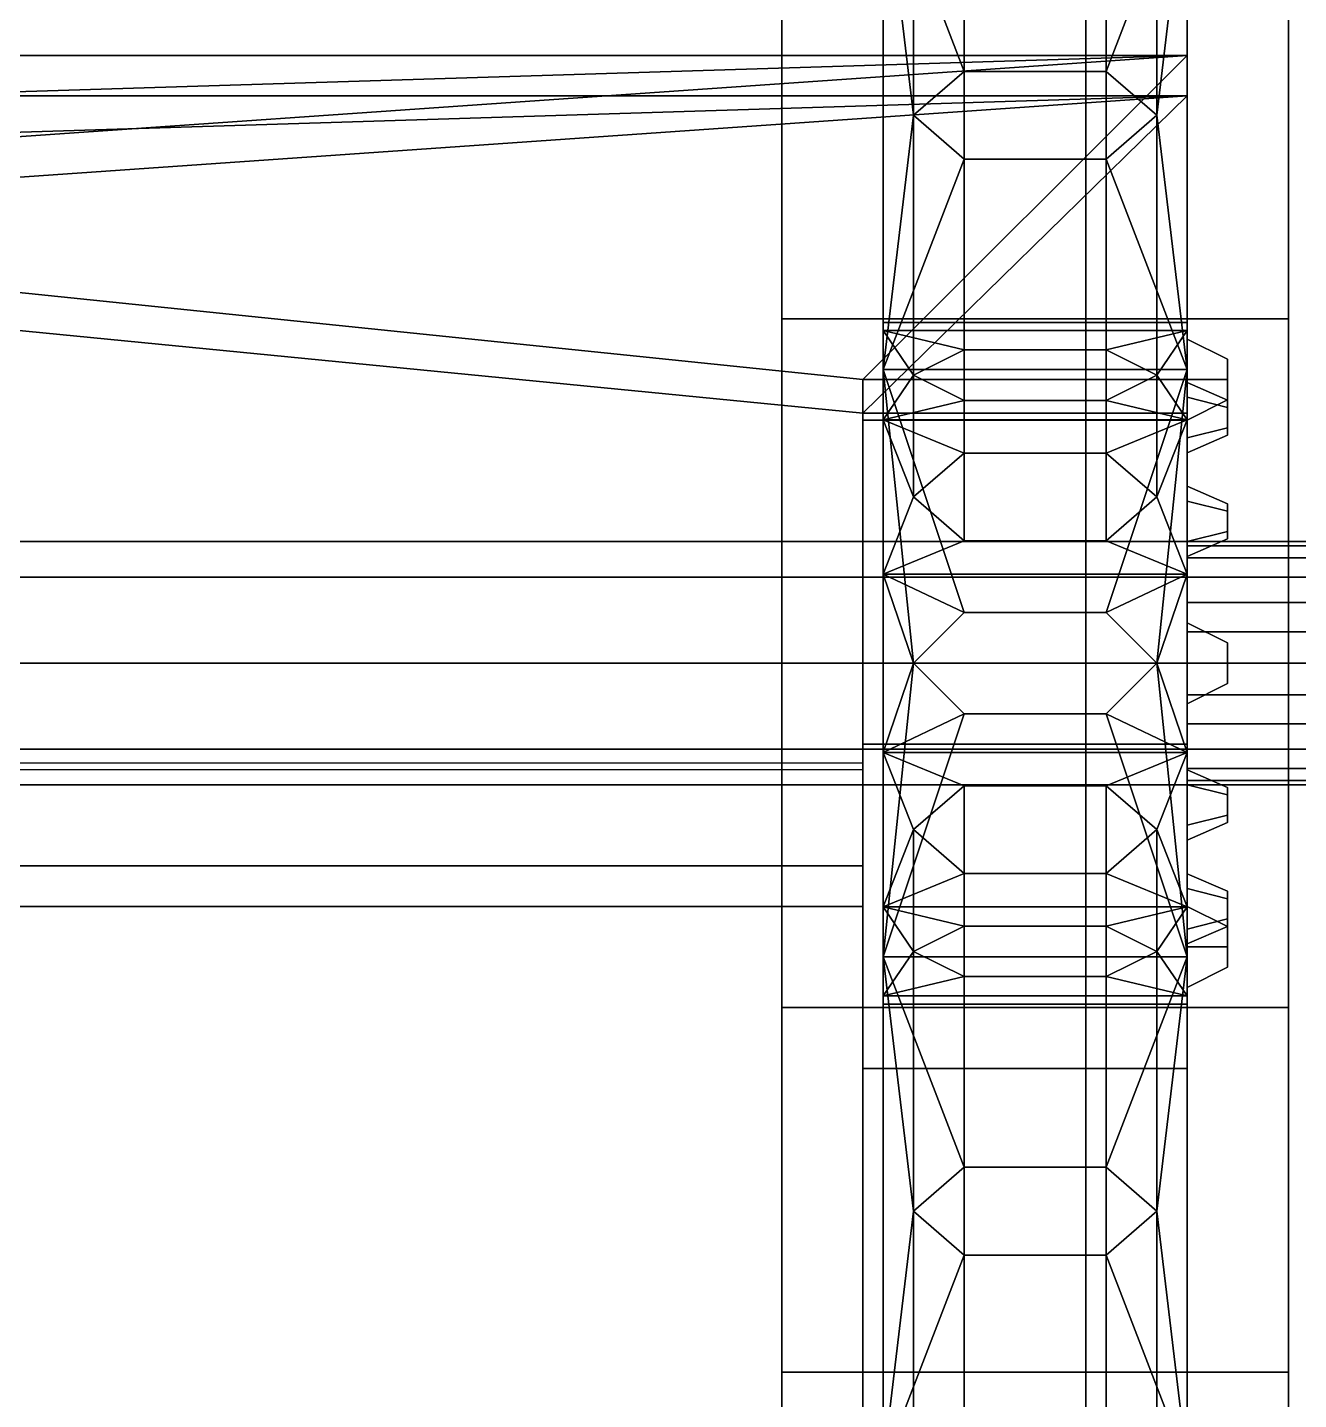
# Model space of a CAD drawing. Header units: millimetres. Extents: x -1.4 to 1.4, y -2.8 to 8.
# Drawn here: x 0.378 to 1.005, y -0.363 to 0.314 of the extents above; entities that cross this region are included whole.
import ezdxf

# ---------------------------------------------------------------- set-up
doc = ezdxf.new("R2010")
doc.units = ezdxf.units.MM
doc.layers.add('trailer', color=3, linetype='Continuous')
doc.layers.add('wheels', color=2, linetype='Continuous')

msp = doc.modelspace()

# ---------------------------------------------------------------- linework, layer by layer
for points in [[(0.95, 0.57, 1.9), (0.95, 0.3, 1.82), (-0.95, 0.3, 1.82), (-0.95, 0.57, 1.9)], [(-0.95, 0.57, 1.92), (-0.95, 0.28, 1.82), (0.95, 0.28, 1.82), (0.95, 0.57, 1.92)], [(0.95, 0.57, 1.92), (0.95, 0.28, 1.82), (0.95, 0.3, 1.82), (0.95, 0.57, 1.9)], [(0.95, 0.3, 1.82), (-0.17, 0.26522, 1.72), (-0.3, 0.26522, 1.72), (-0.95, 0.3, 1.82)], [(0.95, 0.3, 1.82), (0.05, 0.23739, 1.64), (-0.05, 0.23739, 1.64), (-0.17, 0.26522, 1.72)], [(0.95, 0.3, 1.82), (0.79, 0.14, 1.36), (0.15, 0.20609, 1.55), (0.05, 0.23739, 1.64)], [(0.95, 0.3, 1.82), (0.95, 0.14, 1.36), (0.79, 0.14, 1.36)], [(0.95, 0.28, 1.82), (0.95, 0.12348, 1.37), (0.95, 0.14, 1.36), (0.95, 0.3, 1.82)], [(-0.95, 0.28, 1.82), (-0.3, 0.24522, 1.72), (-0.17, 0.24522, 1.72), (0.95, 0.28, 1.82)], [(-0.17, 0.24522, 1.72), (-0.05, 0.21739, 1.64), (0.05, 0.21739, 1.64), (0.95, 0.28, 1.82)], [(0.05, 0.21739, 1.64), (0.15, 0.18609, 1.55), (0.79, 0.12348, 1.37), (0.95, 0.28, 1.82)], [(0.79, 0.12348, 1.37), (0.79, 0.12348, 1.37), (0.95, 0.12348, 1.37), (0.95, 0.28, 1.82)], [(0.79, 0.14, 1.36), (0.79, -0.1, 0.67), (0.15, -0.1, 0.67), (0.15, 0.20609, 1.55)], [(0.15, 0.18609, 1.55), (0.15, -0.12, 0.67), (0.79, -0.12, 0.67), (0.79, 0.12348, 1.37)], [(0.79, 0.12, 1.36), (0.79, -0.12, 0.67), (0.79, -0.1, 0.67), (0.79, 0.14, 1.36)], [(0.95, 0.14, 1.36), (0.95, 0.12, 1.36), (0.79, 0.12, 1.36), (0.79, 0.14, 1.36)], [(0.95, -0.04, 1.37), (0.95, -0.04, 1.36), (0.95, 0.14, 1.36), (0.95, 0.12348, 1.37)], [(0.79, 0.12, 1.36), (0.79, -0.04, 1.36), (0.79, -0.04, 1.37), (0.79, 0.12348, 1.37)], [(0.79, 0.12348, 1.37), (0.79, -0.04, 1.37), (0.95, -0.04, 1.37), (0.95, 0.12348, 1.37)], [(0.95, 0.12, 1.36), (0.95, -0.04, 1.36), (0.79, -0.04, 1.36), (0.79, 0.12, 1.36)], [(0.8, 0.04243, 0.66243), (0.8, 0.06, 0.62), (-0.8, 0.06, 0.62), (-0.8, 0.04243, 0.66243)], [(0.8, 0.06, 0.62), (0.8, 0.04243, 0.57757), (-0.8, 0.04243, 0.57757), (-0.8, 0.06, 0.62)], [(0.8, 0, 0.68), (0.8, 0.04243, 0.66243), (-0.8, 0.04243, 0.66243), (-0.8, 0, 0.68)], [(0.8, 0.04243, 0.57757), (0.8, 0, 0.56), (-0.8, 0, 0.56), (-0.8, 0.04243, 0.57757)], [(0.8, 0, 0.56), (0.8, -0.04243, 0.57757), (-0.8, -0.04243, 0.57757), (-0.8, 0, 0.56)], [(0.8, -0.04243, 0.66243), (0.8, 0, 0.68), (-0.8, 0, 0.68), (-0.8, -0.04243, 0.66243)], [(0.79, -0.04, 1.37), (0.79, -0.2, 1.33), (0.95, -0.2, 1.33), (0.95, -0.04, 1.37)], [(0.79, -0.04, 1.36), (0.79, -0.2, 1.32), (0.79, -0.2, 1.33), (0.79, -0.04, 1.37)], [(0.95, -0.04, 1.36), (0.95, -0.2, 1.32), (0.79, -0.2, 1.32), (0.79, -0.04, 1.36)], [(0.95, -0.2, 1.33), (0.95, -0.2, 1.32), (0.95, -0.04, 1.36), (0.95, -0.04, 1.37)], [(0.8, -0.06, 0.62), (0.8, -0.04243, 0.66243), (-0.8, -0.04243, 0.66243), (-0.8, -0.06, 0.62)], [(0.8, -0.04243, 0.57757), (0.8, -0.06, 0.62), (-0.8, -0.06, 0.62), (-0.8, -0.04243, 0.57757)], [(0.17, -0.04939, 0.87302), (0.17, -0.6, 1.05), (0.79, -0.6, 1.05), (0.79, -0.04939, 0.87302)], [(0.79, -0.05251, 0.86402), (0.79, -0.6, 1.04), (0.17, -0.6, 1.04), (0.17, -0.05251, 0.86402)], [(0.79, -0.6, 1.05), (0.79, -0.6, 1.04), (0.79, -0.05251, 0.86402), (0.79, -0.04939, 0.87302)], [(0.79, -0.1, 0.67), (0.79, -0.12, 0.67), (0.15, -0.12, 0.67), (0.15, -0.1, 0.67)], [(0.79, -0.2, 1.32), (0.79, -0.41, 1.22), (0.79, -0.42, 1.23), (0.79, -0.2, 1.33)], [(0.95, -0.2, 1.32), (0.95, -0.41, 1.22), (0.79, -0.41, 1.22), (0.79, -0.2, 1.32)], [(0.79, -0.2, 1.33), (0.79, -0.42, 1.23), (0.95, -0.42, 1.23), (0.95, -0.2, 1.33)], [(0.95, -0.42, 1.23), (0.95, -0.41, 1.22), (0.95, -0.2, 1.32), (0.95, -0.2, 1.33)]]:
    msp.add_3dface(points)
at = {"layer": 'trailer'}
for points in [[(1, 0.7, -0.07), (1, -0.7, -0.07), (-1, -0.7, -0.07), (-1, 0.7, -0.07)], [(1, -0.7, -0.01), (1, -0.7, -0.07), (1, 0.7, -0.07), (1, 0.7, -0.01)], [(0.9, 0.59, -0.12), (0.9, 0.59, -0.2), (0.9, 0, -0.26), (0.9, 0, -0.14)], [(0.9, 0, -0.26), (0.9, 0.59, -0.2), (1, 0.59, -0.2), (1, 0, -0.26)], [(1, 0, -0.14), (1, 0.59, -0.12), (0.9, 0.59, -0.12), (0.9, 0, -0.14)], [(1, 0, -0.26), (1, 0.59, -0.2), (1, 0.59, -0.12), (1, 0, -0.14)], [(-0.75, 0.44, -0.01), (-0.75, -0.44, -0.01), (0.75, -0.44, -0.01), (0.75, 0.44, -0.01)], [(0.75, 0.39, 0.09), (0.75, 0.44, -0.01), (0.75, 0.17, -0.01), (0.75, 0.35, 0.09)], [(1, 0.17, -0.01), (1, 0.44, -0.01), (1, 0.39, 0.09), (1, 0.35, 0.09)], [(0.75, 0.35, 0.09), (0.75, 0.17, -0.01), (1, 0.17, -0.01), (1, 0.35, 0.09)], [(1, -0.17, -0.01), (1, 0.17, -0.01), (0.75, 0.17, -0.01), (0.75, -0.17, -0.01)], [(1.07, 0.04243, -0.15757), (1.07, 0.06, -0.2), (-1.07, 0.06, -0.2), (-1.07, 0.04243, -0.15757)], [(1.07, 0.06, -0.2), (1.07, 0.04243, -0.24243), (-1.07, 0.04243, -0.24243), (-1.07, 0.06, -0.2)], [(1.07, 0, -0.14), (1.07, 0.04243, -0.15757), (-1.07, 0.04243, -0.15757), (-1.07, 0, -0.14)], [(1.07, 0.04243, -0.24243), (1.07, 0, -0.26), (-1.07, 0, -0.26), (-1.07, 0.04243, -0.24243)], [(1.07, 0, -0.26), (1.07, -0.04243, -0.24243), (-1.07, -0.04243, -0.24243), (-1.07, 0, -0.26)], [(0.9, 0, -0.26), (0.9, -0.59, -0.2), (0.9, -0.59, -0.12), (0.9, 0, -0.14)], [(1, 0, -0.26), (1, -0.59, -0.2), (0.9, -0.59, -0.2), (0.9, 0, -0.26)], [(0.9, 0, -0.14), (0.9, -0.59, -0.12), (1, -0.59, -0.12), (1, 0, -0.14)], [(1, -0.59, -0.12), (1, -0.59, -0.2), (1, 0, -0.26), (1, 0, -0.14)], [(1.07, -0.04243, -0.15757), (1.07, 0, -0.14), (-1.07, 0, -0.14), (-1.07, -0.04243, -0.15757)], [(1.07, -0.06, -0.2), (1.07, -0.04243, -0.15757), (-1.07, -0.04243, -0.15757), (-1.07, -0.06, -0.2)], [(1.07, -0.04243, -0.24243), (1.07, -0.06, -0.2), (-1.07, -0.06, -0.2), (-1.07, -0.04243, -0.24243)], [(1, -0.35, 0.09), (1, -0.17, -0.01), (0.75, -0.17, -0.01), (0.75, -0.35, 0.09)], [(0.75, -0.17, -0.01), (0.75, -0.44, -0.01), (0.75, -0.39, 0.09), (0.75, -0.35, 0.09)], [(1, -0.39, 0.09), (1, -0.44, -0.01), (1, -0.17, -0.01), (1, -0.35, 0.09)], [(0.75, -0.35, 0.09), (0.75, -0.39, 0.09), (1, -0.39, 0.09), (1, -0.35, 0.09)]]:
    msp.add_3dface(points, dxfattribs=at)
at = {"layer": 'wheels'}
for points in [[(0.84, 0.54092, 0.645), (0.815, 0.54092, 0.62), (0.815, 0.16421, 0.62), (0.84, 0.16421, 0.645)], [(0.815, 0.54092, 0.62), (0.84, 0.54092, 0.595), (0.84, 0.16421, 0.595), (0.815, 0.16421, 0.62)], [(0.84, 0.54092, 0.595), (0.91, 0.54092, 0.595), (0.91, 0.16421, 0.595), (0.84, 0.16421, 0.595)], [(0.91, 0.54092, 0.645), (0.84, 0.54092, 0.645), (0.84, 0.16421, 0.645), (0.91, 0.16421, 0.645)], [(0.935, 0.54092, 0.62), (0.91, 0.54092, 0.645), (0.91, 0.16421, 0.645), (0.935, 0.16421, 0.62)], [(0.91, 0.54092, 0.595), (0.935, 0.54092, 0.62), (0.935, 0.16421, 0.62), (0.91, 0.16421, 0.595)], [(0.84, 0.48095, 0.37119), (0.815, 0.46845, 0.34954), (0.815, 0.14221, 0.5379), (0.84, 0.15471, 0.55955)], [(0.815, 0.46845, 0.89046), (0.84, 0.48095, 0.86881), (0.84, 0.15471, 0.68045), (0.815, 0.14221, 0.7021)], [(0.91, 0.48095, 0.37119), (0.84, 0.48095, 0.37119), (0.84, 0.15471, 0.55955), (0.91, 0.15471, 0.55955)], [(0.84, 0.48095, 0.86881), (0.91, 0.48095, 0.86881), (0.91, 0.15471, 0.68045), (0.84, 0.15471, 0.68045)], [(0.935, 0.46845, 0.34954), (0.91, 0.48095, 0.37119), (0.91, 0.15471, 0.55955), (0.935, 0.14221, 0.5379)], [(0.91, 0.48095, 0.86881), (0.935, 0.46845, 0.89046), (0.935, 0.14221, 0.7021), (0.91, 0.15471, 0.68045)], [(0.815, 0.46845, 0.34954), (0.84, 0.45595, 0.32789), (0.84, 0.12971, 0.51625), (0.815, 0.14221, 0.5379)], [(0.84, 0.45595, 0.91211), (0.815, 0.46845, 0.89046), (0.815, 0.14221, 0.7021), (0.84, 0.12971, 0.72375)], [(0.91, 0.45595, 0.32789), (0.935, 0.46845, 0.34954), (0.935, 0.14221, 0.5379), (0.91, 0.12971, 0.51625)], [(0.935, 0.46845, 0.89046), (0.91, 0.45595, 0.91211), (0.91, 0.12971, 0.72375), (0.935, 0.14221, 0.7021)], [(0.8, 0.14494, 0.07908), (0.8, 0.39598, 0.22402), (0.8, 0.45962, 0.16038), (0.8, 0.16823, -0.00785)], [(0.8, 0.16823, -0.00785), (0.8, 0.45962, 0.16038), (0.95, 0.45962, 0.16038), (0.95, 0.16823, -0.00785)], [(0.8, 0.39598, 1.01598), (0.8, 0.14494, 1.16092), (0.8, 0.16823, 1.24785), (0.8, 0.45962, 1.07962)], [(0.8, 0.45962, 1.07962), (0.8, 0.16823, 1.24785), (0.95, 0.16823, 1.24785), (0.95, 0.45962, 1.07962)], [(0.84, 0.45595, 0.32789), (0.91, 0.45595, 0.32789), (0.91, 0.12971, 0.51625), (0.84, 0.12971, 0.51625)], [(0.91, 0.45595, 0.91211), (0.84, 0.45595, 0.91211), (0.84, 0.12971, 0.72375), (0.91, 0.12971, 0.72375)], [(0.95, 0.16823, -0.00785), (0.95, 0.45962, 0.16038), (0.95, 0.39598, 0.22402), (0.95, 0.14494, 0.07908)], [(0.95, 0.45962, 1.07962), (0.95, 0.16823, 1.24785), (0.95, 0.14494, 1.16092), (0.95, 0.39598, 1.01598)], [(0.8, 0.14494, 0.07908), (0.815, 0.27046, 0.15155), (0.815, 0.27046, 0.15155), (0.8, 0.39598, 0.22402)], [(0.815, 0.27046, 0.15155), (0.84, 0.29211, 0.16405), (0.84, 0.29211, 0.16405), (0.8, 0.39598, 0.22402)], [(0.8, 0.39598, 0.22402), (0.84, 0.29211, 0.16405), (0.91, 0.29211, 0.16405), (0.95, 0.39598, 0.22402)], [(0.8, 0.39598, 1.01598), (0.815, 0.27046, 1.08845), (0.815, 0.27046, 1.08845), (0.8, 0.14494, 1.16092)], [(0.8, 0.39598, 1.01598), (0.84, 0.29211, 1.07595), (0.84, 0.29211, 1.07595), (0.815, 0.27046, 1.08845)], [(0.84, 0.29211, 1.07595), (0.8, 0.39598, 1.01598), (0.95, 0.39598, 1.01598), (0.91, 0.29211, 1.07595)], [(0.91, 0.29211, 0.16405), (0.935, 0.27046, 0.15155), (0.935, 0.27046, 0.15155), (0.95, 0.39598, 0.22402)], [(0.91, 0.29211, 1.07595), (0.95, 0.39598, 1.01598), (0.95, 0.39598, 1.01598), (0.935, 0.27046, 1.08845)], [(0.935, 0.27046, 0.15155), (0.95, 0.14494, 0.07908), (0.95, 0.14494, 0.07908), (0.95, 0.39598, 0.22402)], [(0.935, 0.27046, 1.08845), (0.95, 0.39598, 1.01598), (0.95, 0.39598, 1.01598), (0.95, 0.14494, 1.16092)], [(0.84, 0.29211, 0.16405), (0.815, 0.27046, 0.15155), (0.815, 0.0821, 0.47779), (0.84, 0.10375, 0.49029)], [(0.815, 0.27046, 1.08845), (0.84, 0.29211, 1.07595), (0.84, 0.10375, 0.74971), (0.815, 0.0821, 0.76221)], [(0.91, 0.29211, 0.16405), (0.84, 0.29211, 0.16405), (0.84, 0.10375, 0.49029), (0.91, 0.10375, 0.49029)], [(0.84, 0.29211, 1.07595), (0.91, 0.29211, 1.07595), (0.91, 0.10375, 0.74971), (0.84, 0.10375, 0.74971)], [(0.935, 0.27046, 0.15155), (0.91, 0.29211, 0.16405), (0.91, 0.10375, 0.49029), (0.935, 0.0821, 0.47779)], [(0.91, 0.29211, 1.07595), (0.935, 0.27046, 1.08845), (0.935, 0.0821, 0.76221), (0.91, 0.10375, 0.74971)], [(0.8, 0.14494, 0.07908), (0.84, 0.24881, 0.13905), (0.84, 0.24881, 0.13905), (0.815, 0.27046, 0.15155)], [(0.815, 0.27046, 1.08845), (0.84, 0.24881, 1.10095), (0.84, 0.24881, 1.10095), (0.8, 0.14494, 1.16092)], [(0.815, 0.27046, 0.15155), (0.84, 0.24881, 0.13905), (0.84, 0.06045, 0.46529), (0.815, 0.0821, 0.47779)], [(0.84, 0.24881, 1.10095), (0.815, 0.27046, 1.08845), (0.815, 0.0821, 0.76221), (0.84, 0.06045, 0.77471)], [(0.91, 0.24881, 0.13905), (0.935, 0.27046, 0.15155), (0.935, 0.0821, 0.47779), (0.91, 0.06045, 0.46529)], [(0.91, 0.24881, 0.13905), (0.95, 0.14494, 0.07908), (0.95, 0.14494, 0.07908), (0.935, 0.27046, 0.15155)], [(0.935, 0.27046, 1.08845), (0.91, 0.24881, 1.10095), (0.91, 0.06045, 0.77471), (0.935, 0.0821, 0.76221)], [(0.91, 0.24881, 1.10095), (0.935, 0.27046, 1.08845), (0.935, 0.27046, 1.08845), (0.95, 0.14494, 1.16092)], [(0.84, 0.24881, 0.13905), (0.8, 0.14494, 0.07908), (0.95, 0.14494, 0.07908), (0.91, 0.24881, 0.13905)], [(0.8, 0.14494, 1.16092), (0.84, 0.24881, 1.10095), (0.91, 0.24881, 1.10095), (0.95, 0.14494, 1.16092)], [(0.84, 0.24881, 0.13905), (0.91, 0.24881, 0.13905), (0.91, 0.06045, 0.46529), (0.84, 0.06045, 0.46529)], [(0.91, 0.24881, 1.10095), (0.84, 0.24881, 1.10095), (0.84, 0.06045, 0.77471), (0.91, 0.06045, 0.77471)], [(0.8, -0.14494, 0.07908), (0.8, 0.14494, 0.07908), (0.8, 0.16823, -0.00785), (0.8, -0.16823, -0.00785)], [(0.8, -0.16823, -0.00785), (0.8, 0.16823, -0.00785), (0.95, 0.16823, -0.00785), (0.95, -0.16823, -0.00785)], [(0.8, 0.14494, 1.16092), (0.8, -0.14494, 1.16092), (0.8, -0.16823, 1.24785), (0.8, 0.16823, 1.24785)], [(0.8, 0.16823, 1.24785), (0.8, -0.16823, 1.24785), (0.95, -0.16823, 1.24785), (0.95, 0.16823, 1.24785)], [(0.8, 0.16421, 0.664), (0.815, 0.16421, 0.62), (0.815, 0.16421, 0.62), (0.8, 0.16421, 0.576)], [(0.815, 0.16421, 0.62), (0.84, 0.16421, 0.595), (0.84, 0.16421, 0.595), (0.8, 0.16421, 0.576)], [(0.8, 0.16421, 0.576), (0.84, 0.16421, 0.595), (0.91, 0.16421, 0.595), (0.95, 0.16421, 0.576)], [(0.8, -0.12021, 0.49979), (0.8, 0.16421, 0.664), (0.8, 0.16421, 0.576), (0.8, -0.044, 0.45579)], [(0.8, -0.16421, 0.576), (0.8, 0.12021, 0.74021), (0.8, 0.16421, 0.664), (0.8, -0.12021, 0.49979)], [(0.8, -0.044, 0.45579), (0.8, 0.16421, 0.576), (0.8, 0.12021, 0.49979), (0.8, 0.044, 0.45579)], [(0.8, 0.16421, 0.576), (0.815, 0.14221, 0.5379), (0.815, 0.14221, 0.5379), (0.8, 0.12021, 0.49979)], [(0.8, 0.16421, 0.576), (0.84, 0.15471, 0.55955), (0.84, 0.15471, 0.55955), (0.815, 0.14221, 0.5379)], [(0.84, 0.15471, 0.55955), (0.8, 0.16421, 0.576), (0.95, 0.16421, 0.576), (0.91, 0.15471, 0.55955)], [(0.8, 0.12021, 0.74021), (0.815, 0.14221, 0.7021), (0.815, 0.14221, 0.7021), (0.8, 0.16421, 0.664)], [(0.815, 0.14221, 0.7021), (0.84, 0.15471, 0.68045), (0.84, 0.15471, 0.68045), (0.8, 0.16421, 0.664)], [(0.8, 0.16421, 0.664), (0.84, 0.15471, 0.68045), (0.91, 0.15471, 0.68045), (0.95, 0.16421, 0.664)], [(0.8, 0.16421, 0.664), (0.84, 0.16421, 0.645), (0.84, 0.16421, 0.645), (0.815, 0.16421, 0.62)], [(0.84, 0.16421, 0.645), (0.8, 0.16421, 0.664), (0.95, 0.16421, 0.664), (0.91, 0.16421, 0.645)], [(0.91, 0.16421, 0.595), (0.935, 0.16421, 0.62), (0.935, 0.16421, 0.62), (0.95, 0.16421, 0.576)], [(0.91, 0.15471, 0.55955), (0.95, 0.16421, 0.576), (0.95, 0.16421, 0.576), (0.935, 0.14221, 0.5379)], [(0.91, 0.15471, 0.68045), (0.935, 0.14221, 0.7021), (0.935, 0.14221, 0.7021), (0.95, 0.16421, 0.664)], [(0.91, 0.16421, 0.645), (0.95, 0.16421, 0.664), (0.95, 0.16421, 0.664), (0.935, 0.16421, 0.62)], [(0.935, 0.16421, 0.62), (0.95, 0.16421, 0.664), (0.95, 0.16421, 0.664), (0.95, 0.16421, 0.576)], [(0.935, 0.14221, 0.5379), (0.95, 0.16421, 0.576), (0.95, 0.16421, 0.576), (0.95, 0.12021, 0.49979)], [(0.935, 0.14221, 0.7021), (0.95, 0.12021, 0.74021), (0.95, 0.12021, 0.74021), (0.95, 0.16421, 0.664)], [(0.95, -0.16823, -0.00785), (0.95, 0.16823, -0.00785), (0.95, 0.14494, 0.07908), (0.95, -0.14494, 0.07908)], [(0.95, 0.16823, 1.24785), (0.95, -0.16823, 1.24785), (0.95, -0.14494, 1.16092), (0.95, 0.14494, 1.16092)], [(0.95, 0.16421, 0.576), (0.95, 0.16421, 0.576), (0.95, 0.16, 0.62), (0.95, 0.13856, 0.54)], [(0.95, 0.16421, 0.664), (0.95, 0.16421, 0.664), (0.95, 0.16, 0.62), (0.95, 0.16421, 0.576)], [(0.95, 0.16421, 0.576), (0.95, 0.16421, 0.576), (0.95, 0.13856, 0.54), (0.95, 0.12021, 0.49979)], [(0.95, 0.16421, 0.664), (0.95, 0.16421, 0.664), (0.95, 0.13856, 0.7), (0.95, 0.16, 0.62)], [(0.95, 0.12021, 0.74021), (0.95, 0.12021, 0.74021), (0.95, 0.13856, 0.7), (0.95, 0.16421, 0.664)], [(0.95, 0.13856, 0.54), (0.95, 0.16, 0.62), (0.95, 0.14, 0.6), (0.95, 0.13124, 0.56732)], [(0.95, 0.16, 0.62), (0.95, 0.13856, 0.7), (0.95, 0.13124, 0.67268), (0.95, 0.14, 0.64)], [(0.95, 0.16, 0.62), (0.95, 0.14, 0.64), (0.97, 0.14, 0.63), (0.97, 0.15, 0.62)], [(0.95, 0.14, 0.6), (0.95, 0.16, 0.62), (0.97, 0.15, 0.62), (0.97, 0.14, 0.61)], [(0.97, 0.13, 0.62), (0.97, 0.14, 0.61), (0.97, 0.15, 0.62), (0.97, 0.14, 0.63)], [(0.8, 0.14494, 0.07908), (0.84, 0.025, 0.07908), (0.91, 0.025, 0.07908), (0.95, 0.14494, 0.07908)], [(0.815, 0, 0.07908), (0.84, 0.025, 0.07908), (0.84, 0.025, 0.07908), (0.8, 0.14494, 0.07908)], [(0.8, -0.14494, 0.07908), (0.815, 0, 0.07908), (0.815, 0, 0.07908), (0.8, 0.14494, 0.07908)], [(0.8, 0.14494, 1.16092), (0.84, 0.025, 1.16092), (0.84, 0.025, 1.16092), (0.815, 0, 1.16092)], [(0.8, 0.14494, 1.16092), (0.815, 0, 1.16092), (0.815, 0, 1.16092), (0.8, -0.14494, 1.16092)], [(0.84, 0.025, 1.16092), (0.8, 0.14494, 1.16092), (0.95, 0.14494, 1.16092), (0.91, 0.025, 1.16092)], [(0.91, 0.025, 0.07908), (0.935, 0, 0.07908), (0.935, 0, 0.07908), (0.95, 0.14494, 0.07908)], [(0.91, 0.025, 1.16092), (0.95, 0.14494, 1.16092), (0.95, 0.14494, 1.16092), (0.935, 0, 1.16092)], [(0.935, 0, 0.07908), (0.95, -0.14494, 0.07908), (0.95, -0.14494, 0.07908), (0.95, 0.14494, 0.07908)], [(0.935, 0, 1.16092), (0.95, 0.14494, 1.16092), (0.95, 0.14494, 1.16092), (0.95, -0.14494, 1.16092)], [(0.815, 0.14221, 0.5379), (0.84, 0.12971, 0.51625), (0.84, 0.12971, 0.51625), (0.8, 0.12021, 0.49979)], [(0.8, 0.12021, 0.74021), (0.84, 0.12971, 0.72375), (0.84, 0.12971, 0.72375), (0.815, 0.14221, 0.7021)], [(0.91, 0.12971, 0.51625), (0.935, 0.14221, 0.5379), (0.935, 0.14221, 0.5379), (0.95, 0.12021, 0.49979)], [(0.91, 0.12971, 0.72375), (0.95, 0.12021, 0.74021), (0.95, 0.12021, 0.74021), (0.935, 0.14221, 0.7021)], [(0.95, 0.13124, 0.56732), (0.95, 0.14, 0.6), (0.95, 0.12, 0.62), (0.95, 0.10392, 0.56)], [(0.95, 0.14, 0.64), (0.95, 0.13124, 0.67268), (0.95, 0.10392, 0.68), (0.95, 0.12, 0.62)], [(0.95, 0.12, 0.62), (0.95, 0.14, 0.6), (0.97, 0.14, 0.61), (0.97, 0.13, 0.62)], [(0.95, 0.14, 0.64), (0.95, 0.12, 0.62), (0.97, 0.13, 0.62), (0.97, 0.14, 0.63)], [(0.95, 0.08, 0.48144), (0.95, 0.13856, 0.54), (0.95, 0.11124, 0.53268), (0.95, 0.08732, 0.50876)], [(0.95, 0.12021, 0.49979), (0.95, 0.12021, 0.49979), (0.95, 0.13856, 0.54), (0.95, 0.08, 0.48144)], [(0.95, 0.13856, 0.54), (0.95, 0.13124, 0.56732), (0.97, 0.12624, 0.55866), (0.97, 0.1299, 0.545)], [(0.95, 0.11124, 0.53268), (0.95, 0.13856, 0.54), (0.97, 0.1299, 0.545), (0.97, 0.11624, 0.54134)], [(0.95, 0.13124, 0.67268), (0.95, 0.13856, 0.7), (0.97, 0.1299, 0.695), (0.97, 0.12624, 0.68134)], [(0.95, 0.13856, 0.7), (0.95, 0.08, 0.75856), (0.95, 0.08732, 0.73124), (0.95, 0.11124, 0.70732)], [(0.95, 0.13856, 0.7), (0.95, 0.11124, 0.70732), (0.97, 0.11624, 0.69866), (0.97, 0.1299, 0.695)], [(0.95, 0.12021, 0.74021), (0.95, 0.12021, 0.74021), (0.95, 0.08, 0.75856), (0.95, 0.13856, 0.7)], [(0.8, 0.12021, 0.49979), (0.84, 0.12971, 0.51625), (0.91, 0.12971, 0.51625), (0.95, 0.12021, 0.49979)], [(0.84, 0.12971, 0.72375), (0.8, 0.12021, 0.74021), (0.95, 0.12021, 0.74021), (0.91, 0.12971, 0.72375)], [(0.95, 0.13124, 0.56732), (0.95, 0.10392, 0.56), (0.97, 0.11258, 0.555), (0.97, 0.12624, 0.55866)], [(0.95, 0.10392, 0.68), (0.95, 0.13124, 0.67268), (0.97, 0.12624, 0.68134), (0.97, 0.11258, 0.685)], [(0.97, 0.11258, 0.555), (0.97, 0.11624, 0.54134), (0.97, 0.1299, 0.545), (0.97, 0.12624, 0.55866)], [(0.97, 0.11258, 0.685), (0.97, 0.12624, 0.68134), (0.97, 0.1299, 0.695), (0.97, 0.11624, 0.69866)], [(0.8, -0.16421, 0.664), (0.8, 0.044, 0.78421), (0.8, 0.12021, 0.74021), (0.8, -0.16421, 0.576)], [(0.8, 0.12021, 0.49979), (0.815, 0.0821, 0.47779), (0.815, 0.0821, 0.47779), (0.8, 0.044, 0.45579)], [(0.8, 0.12021, 0.49979), (0.84, 0.10375, 0.49029), (0.84, 0.10375, 0.49029), (0.815, 0.0821, 0.47779)], [(0.84, 0.10375, 0.49029), (0.8, 0.12021, 0.49979), (0.95, 0.12021, 0.49979), (0.91, 0.10375, 0.49029)], [(0.8, 0.044, 0.78421), (0.815, 0.0821, 0.76221), (0.815, 0.0821, 0.76221), (0.8, 0.12021, 0.74021)], [(0.815, 0.0821, 0.76221), (0.84, 0.10375, 0.74971), (0.84, 0.10375, 0.74971), (0.8, 0.12021, 0.74021)], [(0.8, 0.12021, 0.74021), (0.84, 0.10375, 0.74971), (0.91, 0.10375, 0.74971), (0.95, 0.12021, 0.74021)], [(0.91, 0.10375, 0.49029), (0.95, 0.12021, 0.49979), (0.95, 0.12021, 0.49979), (0.935, 0.0821, 0.47779)], [(0.91, 0.10375, 0.74971), (0.935, 0.0821, 0.76221), (0.935, 0.0821, 0.76221), (0.95, 0.12021, 0.74021)], [(0.935, 0.0821, 0.47779), (0.95, 0.12021, 0.49979), (0.95, 0.12021, 0.49979), (0.95, 0.044, 0.45579)], [(0.935, 0.0821, 0.76221), (0.95, 0.044, 0.78421), (0.95, 0.044, 0.78421), (0.95, 0.12021, 0.74021)], [(0.95, 0.12021, 0.49979), (0.95, 0.12021, 0.49979), (0.95, 0.08, 0.48144), (0.95, 0.044, 0.45579)], [(0.95, 0.044, 0.78421), (0.95, 0.044, 0.78421), (0.95, 0.08, 0.75856), (0.95, 0.12021, 0.74021)], [(0.95, 0.10392, 0.56), (0.95, 0.12, 0.62), (0.95, 0.05796, 0.63553), (0.95, 0.05196, 0.59)], [(0.95, 0.12, 0.62), (0.95, 0.10392, 0.68), (0.95, 0.05796, 0.63553)], [(0.95, 0.10392, 0.56), (0.95, 0.11124, 0.53268), (0.97, 0.11624, 0.54134), (0.97, 0.11258, 0.555)], [(0.95, 0.11124, 0.70732), (0.95, 0.10392, 0.68), (0.97, 0.11258, 0.685), (0.97, 0.11624, 0.69866)], [(0.95, 0.08732, 0.50876), (0.95, 0.11124, 0.53268), (0.95, 0.10392, 0.56), (0.95, 0.06, 0.51608)], [(0.95, 0.11124, 0.70732), (0.95, 0.08732, 0.73124), (0.95, 0.06, 0.72392), (0.95, 0.10392, 0.68)], [(0.95, 0.06, 0.51608), (0.95, 0.10392, 0.56), (0.95, 0.05196, 0.59), (0.95, 0.01553, 0.56204)], [(0.95, 0.10392, 0.68), (0.95, 0.06, 0.72392), (0.95, 0.03, 0.67196), (0.95, 0.05796, 0.63553)], [(0.815, 0.0821, 0.47779), (0.84, 0.06045, 0.46529), (0.84, 0.06045, 0.46529), (0.8, 0.044, 0.45579)], [(0.8, 0.044, 0.78421), (0.84, 0.06045, 0.77471), (0.84, 0.06045, 0.77471), (0.815, 0.0821, 0.76221)], [(0.91, 0.06045, 0.46529), (0.935, 0.0821, 0.47779), (0.935, 0.0821, 0.47779), (0.95, 0.044, 0.45579)], [(0.91, 0.06045, 0.77471), (0.95, 0.044, 0.78421), (0.95, 0.044, 0.78421), (0.935, 0.0821, 0.76221)], [(0.95, 0.08, 0.48144), (0.95, 0.08732, 0.50876), (0.97, 0.07866, 0.50376), (0.97, 0.075, 0.4901)], [(0.95, 0.08732, 0.50876), (0.95, 0.06, 0.51608), (0.97, 0.065, 0.50742), (0.97, 0.07866, 0.50376)], [(0.95, 0.08732, 0.73124), (0.95, 0.08, 0.75856), (0.97, 0.075, 0.7499), (0.97, 0.07866, 0.73624)], [(0.95, 0.06, 0.72392), (0.95, 0.08732, 0.73124), (0.97, 0.07866, 0.73624), (0.97, 0.065, 0.73258)], [(0.95, 0, 0.46), (0.95, 0.08, 0.48144), (0.95, 0.05268, 0.48876), (0.95, 0.02, 0.48)], [(0.95, 0.05268, 0.48876), (0.95, 0.08, 0.48144), (0.97, 0.075, 0.4901), (0.97, 0.06134, 0.49376)], [(0.95, 0.044, 0.45579), (0.95, 0.044, 0.45579), (0.95, 0.08, 0.48144), (0.95, 0, 0.46)], [(0.95, 0.08, 0.75856), (0.95, 0, 0.78), (0.95, 0.02, 0.76), (0.95, 0.05268, 0.75124)], [(0.95, 0.044, 0.78421), (0.95, 0.044, 0.78421), (0.95, 0, 0.78), (0.95, 0.08, 0.75856)], [(0.95, 0.08, 0.75856), (0.95, 0.05268, 0.75124), (0.97, 0.06134, 0.74624), (0.97, 0.075, 0.7499)], [(0.97, 0.065, 0.50742), (0.97, 0.06134, 0.49376), (0.97, 0.075, 0.4901), (0.97, 0.07866, 0.50376)], [(0.97, 0.065, 0.73258), (0.97, 0.07866, 0.73624), (0.97, 0.075, 0.7499), (0.97, 0.06134, 0.74624)], [(0.95, 0.06, 0.51608), (0.95, 0.05268, 0.48876), (0.97, 0.06134, 0.49376), (0.97, 0.065, 0.50742)], [(0.95, 0.05268, 0.75124), (0.95, 0.06, 0.72392), (0.97, 0.065, 0.73258), (0.97, 0.06134, 0.74624)], [(0.8, 0.044, 0.45579), (0.84, 0.06045, 0.46529), (0.91, 0.06045, 0.46529), (0.95, 0.044, 0.45579)], [(0.84, 0.06045, 0.77471), (0.8, 0.044, 0.78421), (0.95, 0.044, 0.78421), (0.91, 0.06045, 0.77471)], [(0.95, 0.02, 0.48), (0.95, 0.05268, 0.48876), (0.95, 0.06, 0.51608), (0.95, 0, 0.5)], [(0.95, 0, 0.5), (0.95, 0.06, 0.51608), (0.95, 0.01553, 0.56204)], [(0.95, 0.06, 0.72392), (0.95, 0, 0.74), (0.95, -0.01553, 0.67796), (0.95, 0.03, 0.67196)], [(0.95, 0.05268, 0.75124), (0.95, 0.02, 0.76), (0.95, 0, 0.74), (0.95, 0.06, 0.72392)], [(0.95, 0.05796, 0.63553), (0.95, 0.03, 0.67196), (1.05, 0.03, 0.67196), (1.05, 0.05796, 0.63553)], [(0.95, 0.05196, 0.59), (0.95, 0.05796, 0.63553), (1.05, 0.05796, 0.63553), (1.05, 0.05196, 0.59)], [(0.95, 0.01553, 0.56204), (0.95, 0.05196, 0.59), (1.05, 0.05196, 0.59), (1.05, 0.01553, 0.56204)], [(0.84, 0.025, 0.45579), (0.8, 0.044, 0.45579), (0.95, 0.044, 0.45579), (0.91, 0.025, 0.45579)], [(0.8, 0.044, 0.45579), (0.84, 0.025, 0.45579), (0.84, 0.025, 0.45579), (0.815, 0, 0.45579)], [(0.8, 0.044, 0.45579), (0.815, 0, 0.45579), (0.815, 0, 0.45579), (0.8, -0.044, 0.45579)], [(0.8, -0.12021, 0.74021), (0.8, -0.044, 0.78421), (0.8, 0.044, 0.78421), (0.8, -0.16421, 0.664)], [(0.8, -0.044, 0.78421), (0.815, 0, 0.78421), (0.815, 0, 0.78421), (0.8, 0.044, 0.78421)], [(0.815, 0, 0.78421), (0.84, 0.025, 0.78421), (0.84, 0.025, 0.78421), (0.8, 0.044, 0.78421)], [(0.8, 0.044, 0.78421), (0.84, 0.025, 0.78421), (0.91, 0.025, 0.78421), (0.95, 0.044, 0.78421)], [(0.91, 0.025, 0.45579), (0.95, 0.044, 0.45579), (0.95, 0.044, 0.45579), (0.935, 0, 0.45579)], [(0.91, 0.025, 0.78421), (0.935, 0, 0.78421), (0.935, 0, 0.78421), (0.95, 0.044, 0.78421)], [(0.935, 0, 0.45579), (0.95, 0.044, 0.45579), (0.95, 0.044, 0.45579), (0.95, -0.044, 0.45579)], [(0.935, 0, 0.78421), (0.95, -0.044, 0.78421), (0.95, -0.044, 0.78421), (0.95, 0.044, 0.78421)], [(0.95, 0.044, 0.45579), (0.95, 0.044, 0.45579), (0.95, 0, 0.46), (0.95, -0.044, 0.45579)], [(0.95, -0.044, 0.78421), (0.95, -0.044, 0.78421), (0.95, 0, 0.78), (0.95, 0.044, 0.78421)], [(0.95, 0.03, 0.67196), (0.95, -0.01553, 0.67796), (1.05, -0.01553, 0.67796), (1.05, 0.03, 0.67196)], [(0.84, 0.025, 0.07908), (0.815, 0, 0.07908), (0.815, 0, 0.45579), (0.84, 0.025, 0.45579)], [(0.815, 0, 1.16092), (0.84, 0.025, 1.16092), (0.84, 0.025, 0.78421), (0.815, 0, 0.78421)], [(0.91, 0.025, 0.07908), (0.84, 0.025, 0.07908), (0.84, 0.025, 0.45579), (0.91, 0.025, 0.45579)], [(0.84, 0.025, 1.16092), (0.91, 0.025, 1.16092), (0.91, 0.025, 0.78421), (0.84, 0.025, 0.78421)], [(0.935, 0, 0.07908), (0.91, 0.025, 0.07908), (0.91, 0.025, 0.45579), (0.935, 0, 0.45579)], [(0.91, 0.025, 1.16092), (0.935, 0, 1.16092), (0.935, 0, 0.78421), (0.91, 0.025, 0.78421)], [(0.95, 0.02, 0.48), (0.95, 0, 0.5), (0.97, 0, 0.49), (0.97, 0.01, 0.48)], [(0.95, 0, 0.46), (0.95, 0.02, 0.48), (0.97, 0.01, 0.48), (0.97, 0, 0.47)], [(0.95, 0.02, 0.76), (0.95, 0, 0.78), (0.97, 0, 0.77), (0.97, 0.01, 0.76)], [(0.95, 0, 0.74), (0.95, 0.02, 0.76), (0.97, 0.01, 0.76), (0.97, 0, 0.75)], [(0.95, -0.06, 0.51608), (0.95, 0, 0.5), (0.95, 0.01553, 0.56204), (0.95, -0.03, 0.56804)], [(0.95, -0.03, 0.56804), (0.95, 0.01553, 0.56204), (1.05, 0.01553, 0.56204), (1.05, -0.03, 0.56804)], [(0.97, 0, 0.49), (0.97, -0.01, 0.48), (0.97, 0, 0.47), (0.97, 0.01, 0.48)], [(0.97, 0, 0.75), (0.97, 0.01, 0.76), (0.97, 0, 0.77), (0.97, -0.01, 0.76)], [(0.815, 0, 1.16092), (0.84, -0.025, 1.16092), (0.84, -0.025, 1.16092), (0.8, -0.14494, 1.16092)], [(0.84, -0.025, 1.16092), (0.815, 0, 1.16092), (0.815, 0, 0.78421), (0.84, -0.025, 0.78421)], [(0.91, -0.025, 0.45579), (0.935, 0, 0.45579), (0.935, 0, 0.45579), (0.95, -0.044, 0.45579)], [(0.935, 0, 1.16092), (0.91, -0.025, 1.16092), (0.91, -0.025, 0.78421), (0.935, 0, 0.78421)], [(0.91, -0.025, 0.78421), (0.95, -0.044, 0.78421), (0.95, -0.044, 0.78421), (0.935, 0, 0.78421)], [(0.91, -0.025, 1.16092), (0.935, 0, 1.16092), (0.935, 0, 1.16092), (0.95, -0.14494, 1.16092)], [(0.8, -0.14494, 0.07908), (0.84, -0.025, 0.07908), (0.84, -0.025, 0.07908), (0.815, 0, 0.07908)], [(0.815, 0, 0.45579), (0.84, -0.025, 0.45579), (0.84, -0.025, 0.45579), (0.8, -0.044, 0.45579)], [(0.8, -0.044, 0.78421), (0.84, -0.025, 0.78421), (0.84, -0.025, 0.78421), (0.815, 0, 0.78421)], [(0.815, 0, 0.07908), (0.84, -0.025, 0.07908), (0.84, -0.025, 0.45579), (0.815, 0, 0.45579)], [(0.91, -0.025, 0.07908), (0.935, 0, 0.07908), (0.935, 0, 0.45579), (0.91, -0.025, 0.45579)], [(0.91, -0.025, 0.07908), (0.95, -0.14494, 0.07908), (0.95, -0.14494, 0.07908), (0.935, 0, 0.07908)], [(0.95, -0.05268, 0.48876), (0.95, -0.02, 0.48), (0.95, 0, 0.5), (0.95, -0.06, 0.51608)], [(0.95, 0, 0.5), (0.95, -0.02, 0.48), (0.97, -0.01, 0.48), (0.97, 0, 0.49)], [(0.95, -0.08, 0.48144), (0.95, 0, 0.46), (0.95, -0.02, 0.48), (0.95, -0.05268, 0.48876)], [(0.95, -0.02, 0.48), (0.95, 0, 0.46), (0.97, 0, 0.47), (0.97, -0.01, 0.48)], [(0.95, -0.044, 0.45579), (0.95, -0.044, 0.45579), (0.95, 0, 0.46), (0.95, -0.08, 0.48144)], [(0.95, 0, 0.78), (0.95, -0.08, 0.75856), (0.95, -0.05268, 0.75124), (0.95, -0.02, 0.76)], [(0.95, 0, 0.78), (0.95, -0.02, 0.76), (0.97, -0.01, 0.76), (0.97, 0, 0.77)], [(0.95, -0.044, 0.78421), (0.95, -0.044, 0.78421), (0.95, -0.08, 0.75856), (0.95, 0, 0.78)], [(0.95, 0, 0.74), (0.95, -0.06, 0.72392), (0.95, -0.01553, 0.67796)], [(0.95, -0.02, 0.76), (0.95, -0.05268, 0.75124), (0.95, -0.06, 0.72392), (0.95, 0, 0.74)], [(0.95, -0.02, 0.76), (0.95, 0, 0.74), (0.97, 0, 0.75), (0.97, -0.01, 0.76)], [(0.95, -0.06, 0.72392), (0.95, -0.10392, 0.68), (0.95, -0.05196, 0.65), (0.95, -0.01553, 0.67796)], [(0.95, -0.01553, 0.67796), (0.95, -0.05196, 0.65), (1.05, -0.05196, 0.65), (1.05, -0.01553, 0.67796)], [(0.84, -0.025, 0.07908), (0.8, -0.14494, 0.07908), (0.95, -0.14494, 0.07908), (0.91, -0.025, 0.07908)], [(0.8, -0.044, 0.45579), (0.84, -0.025, 0.45579), (0.91, -0.025, 0.45579), (0.95, -0.044, 0.45579)], [(0.84, -0.025, 0.78421), (0.8, -0.044, 0.78421), (0.95, -0.044, 0.78421), (0.91, -0.025, 0.78421)], [(0.8, -0.14494, 1.16092), (0.84, -0.025, 1.16092), (0.91, -0.025, 1.16092), (0.95, -0.14494, 1.16092)], [(0.84, -0.025, 0.07908), (0.91, -0.025, 0.07908), (0.91, -0.025, 0.45579), (0.84, -0.025, 0.45579)], [(0.91, -0.025, 1.16092), (0.84, -0.025, 1.16092), (0.84, -0.025, 0.78421), (0.91, -0.025, 0.78421)], [(0.95, -0.10392, 0.56), (0.95, -0.06, 0.51608), (0.95, -0.03, 0.56804), (0.95, -0.05796, 0.60447)], [(0.95, -0.05796, 0.60447), (0.95, -0.03, 0.56804), (1.05, -0.03, 0.56804), (1.05, -0.05796, 0.60447)], [(0.8, -0.044, 0.45579), (0.815, -0.0821, 0.47779), (0.815, -0.0821, 0.47779), (0.8, -0.12021, 0.49979)], [(0.8, -0.044, 0.45579), (0.84, -0.06045, 0.46529), (0.84, -0.06045, 0.46529), (0.815, -0.0821, 0.47779)], [(0.84, -0.06045, 0.46529), (0.8, -0.044, 0.45579), (0.95, -0.044, 0.45579), (0.91, -0.06045, 0.46529)], [(0.8, -0.12021, 0.74021), (0.815, -0.0821, 0.76221), (0.815, -0.0821, 0.76221), (0.8, -0.044, 0.78421)], [(0.815, -0.0821, 0.76221), (0.84, -0.06045, 0.77471), (0.84, -0.06045, 0.77471), (0.8, -0.044, 0.78421)], [(0.8, -0.044, 0.78421), (0.84, -0.06045, 0.77471), (0.91, -0.06045, 0.77471), (0.95, -0.044, 0.78421)], [(0.91, -0.06045, 0.46529), (0.95, -0.044, 0.45579), (0.95, -0.044, 0.45579), (0.935, -0.0821, 0.47779)], [(0.91, -0.06045, 0.77471), (0.935, -0.0821, 0.76221), (0.935, -0.0821, 0.76221), (0.95, -0.044, 0.78421)], [(0.935, -0.0821, 0.47779), (0.95, -0.044, 0.45579), (0.95, -0.044, 0.45579), (0.95, -0.12021, 0.49979)], [(0.935, -0.0821, 0.76221), (0.95, -0.12021, 0.74021), (0.95, -0.12021, 0.74021), (0.95, -0.044, 0.78421)], [(0.95, -0.044, 0.45579), (0.95, -0.044, 0.45579), (0.95, -0.08, 0.48144), (0.95, -0.12021, 0.49979)], [(0.95, -0.12021, 0.74021), (0.95, -0.12021, 0.74021), (0.95, -0.08, 0.75856), (0.95, -0.044, 0.78421)], [(0.95, -0.10392, 0.68), (0.95, -0.12, 0.62), (0.95, -0.05796, 0.60447), (0.95, -0.05196, 0.65)], [(0.95, -0.05196, 0.65), (0.95, -0.05796, 0.60447), (1.05, -0.05796, 0.60447), (1.05, -0.05196, 0.65)], [(0.95, -0.05268, 0.48876), (0.95, -0.06, 0.51608), (0.97, -0.065, 0.50742), (0.97, -0.06134, 0.49376)], [(0.95, -0.08, 0.48144), (0.95, -0.05268, 0.48876), (0.97, -0.06134, 0.49376), (0.97, -0.075, 0.4901)], [(0.95, -0.05268, 0.75124), (0.95, -0.08, 0.75856), (0.97, -0.075, 0.7499), (0.97, -0.06134, 0.74624)], [(0.95, -0.06, 0.72392), (0.95, -0.05268, 0.75124), (0.97, -0.06134, 0.74624), (0.97, -0.065, 0.73258)], [(0.84, -0.24881, 0.13905), (0.815, -0.27046, 0.15155), (0.815, -0.0821, 0.47779), (0.84, -0.06045, 0.46529)], [(0.815, -0.27046, 1.08845), (0.84, -0.24881, 1.10095), (0.84, -0.06045, 0.77471), (0.815, -0.0821, 0.76221)], [(0.91, -0.24881, 0.13905), (0.84, -0.24881, 0.13905), (0.84, -0.06045, 0.46529), (0.91, -0.06045, 0.46529)], [(0.84, -0.24881, 1.10095), (0.91, -0.24881, 1.10095), (0.91, -0.06045, 0.77471), (0.84, -0.06045, 0.77471)], [(0.935, -0.27046, 0.15155), (0.91, -0.24881, 0.13905), (0.91, -0.06045, 0.46529), (0.935, -0.0821, 0.47779)], [(0.91, -0.24881, 1.10095), (0.935, -0.27046, 1.08845), (0.935, -0.0821, 0.76221), (0.91, -0.06045, 0.77471)], [(0.95, -0.12, 0.62), (0.95, -0.10392, 0.56), (0.95, -0.05796, 0.60447)], [(0.95, -0.11124, 0.53268), (0.95, -0.08732, 0.50876), (0.95, -0.06, 0.51608), (0.95, -0.10392, 0.56)], [(0.95, -0.06, 0.51608), (0.95, -0.08732, 0.50876), (0.97, -0.07866, 0.50376), (0.97, -0.065, 0.50742)], [(0.95, -0.08732, 0.73124), (0.95, -0.11124, 0.70732), (0.95, -0.10392, 0.68), (0.95, -0.06, 0.72392)], [(0.95, -0.08732, 0.73124), (0.95, -0.06, 0.72392), (0.97, -0.065, 0.73258), (0.97, -0.07866, 0.73624)], [(0.97, -0.065, 0.50742), (0.97, -0.07866, 0.50376), (0.97, -0.075, 0.4901), (0.97, -0.06134, 0.49376)], [(0.97, -0.065, 0.73258), (0.97, -0.06134, 0.74624), (0.97, -0.075, 0.7499), (0.97, -0.07866, 0.73624)], [(0.95, -0.08732, 0.50876), (0.95, -0.08, 0.48144), (0.97, -0.075, 0.4901), (0.97, -0.07866, 0.50376)], [(0.95, -0.08, 0.75856), (0.95, -0.08732, 0.73124), (0.97, -0.07866, 0.73624), (0.97, -0.075, 0.7499)], [(0.95, -0.13856, 0.54), (0.95, -0.08, 0.48144), (0.95, -0.08732, 0.50876), (0.95, -0.11124, 0.53268)], [(0.95, -0.12021, 0.49979), (0.95, -0.12021, 0.49979), (0.95, -0.08, 0.48144), (0.95, -0.13856, 0.54)], [(0.95, -0.08, 0.75856), (0.95, -0.13856, 0.7), (0.95, -0.11124, 0.70732), (0.95, -0.08732, 0.73124)], [(0.95, -0.12021, 0.74021), (0.95, -0.12021, 0.74021), (0.95, -0.13856, 0.7), (0.95, -0.08, 0.75856)], [(0.815, -0.0821, 0.47779), (0.84, -0.10375, 0.49029), (0.84, -0.10375, 0.49029), (0.8, -0.12021, 0.49979)], [(0.8, -0.12021, 0.74021), (0.84, -0.10375, 0.74971), (0.84, -0.10375, 0.74971), (0.815, -0.0821, 0.76221)], [(0.815, -0.27046, 0.15155), (0.84, -0.29211, 0.16405), (0.84, -0.10375, 0.49029), (0.815, -0.0821, 0.47779)], [(0.84, -0.29211, 1.07595), (0.815, -0.27046, 1.08845), (0.815, -0.0821, 0.76221), (0.84, -0.10375, 0.74971)], [(0.91, -0.29211, 0.16405), (0.935, -0.27046, 0.15155), (0.935, -0.0821, 0.47779), (0.91, -0.10375, 0.49029)], [(0.91, -0.10375, 0.49029), (0.935, -0.0821, 0.47779), (0.935, -0.0821, 0.47779), (0.95, -0.12021, 0.49979)], [(0.935, -0.27046, 1.08845), (0.91, -0.29211, 1.07595), (0.91, -0.10375, 0.74971), (0.935, -0.0821, 0.76221)], [(0.91, -0.10375, 0.74971), (0.95, -0.12021, 0.74021), (0.95, -0.12021, 0.74021), (0.935, -0.0821, 0.76221)], [(0.8, -0.12021, 0.49979), (0.84, -0.10375, 0.49029), (0.91, -0.10375, 0.49029), (0.95, -0.12021, 0.49979)], [(0.84, -0.10375, 0.74971), (0.8, -0.12021, 0.74021), (0.95, -0.12021, 0.74021), (0.91, -0.10375, 0.74971)], [(0.84, -0.29211, 0.16405), (0.91, -0.29211, 0.16405), (0.91, -0.10375, 0.49029), (0.84, -0.10375, 0.49029)], [(0.91, -0.29211, 1.07595), (0.84, -0.29211, 1.07595), (0.84, -0.10375, 0.74971), (0.91, -0.10375, 0.74971)], [(0.95, -0.14, 0.6), (0.95, -0.13124, 0.56732), (0.95, -0.10392, 0.56), (0.95, -0.12, 0.62)], [(0.95, -0.10392, 0.56), (0.95, -0.13124, 0.56732), (0.97, -0.12624, 0.55866), (0.97, -0.11258, 0.555)], [(0.95, -0.11124, 0.53268), (0.95, -0.10392, 0.56), (0.97, -0.11258, 0.555), (0.97, -0.11624, 0.54134)], [(0.95, -0.10392, 0.68), (0.95, -0.11124, 0.70732), (0.97, -0.11624, 0.69866), (0.97, -0.11258, 0.685)], [(0.95, -0.13124, 0.67268), (0.95, -0.10392, 0.68), (0.97, -0.11258, 0.685), (0.97, -0.12624, 0.68134)], [(0.95, -0.13124, 0.67268), (0.95, -0.14, 0.64), (0.95, -0.12, 0.62), (0.95, -0.10392, 0.68)], [(0.95, -0.13856, 0.54), (0.95, -0.11124, 0.53268), (0.97, -0.11624, 0.54134), (0.97, -0.1299, 0.545)], [(0.95, -0.11124, 0.70732), (0.95, -0.13856, 0.7), (0.97, -0.1299, 0.695), (0.97, -0.11624, 0.69866)], [(0.97, -0.11258, 0.555), (0.97, -0.12624, 0.55866), (0.97, -0.1299, 0.545), (0.97, -0.11624, 0.54134)], [(0.97, -0.11258, 0.685), (0.97, -0.11624, 0.69866), (0.97, -0.1299, 0.695), (0.97, -0.12624, 0.68134)], [(0.8, -0.12021, 0.49979), (0.815, -0.14221, 0.5379), (0.815, -0.14221, 0.5379), (0.8, -0.16421, 0.576)], [(0.8, -0.12021, 0.49979), (0.84, -0.12971, 0.51625), (0.84, -0.12971, 0.51625), (0.815, -0.14221, 0.5379)], [(0.84, -0.12971, 0.51625), (0.8, -0.12021, 0.49979), (0.95, -0.12021, 0.49979), (0.91, -0.12971, 0.51625)], [(0.8, -0.16421, 0.664), (0.815, -0.14221, 0.7021), (0.815, -0.14221, 0.7021), (0.8, -0.12021, 0.74021)], [(0.815, -0.14221, 0.7021), (0.84, -0.12971, 0.72375), (0.84, -0.12971, 0.72375), (0.8, -0.12021, 0.74021)], [(0.8, -0.12021, 0.74021), (0.84, -0.12971, 0.72375), (0.91, -0.12971, 0.72375), (0.95, -0.12021, 0.74021)], [(0.91, -0.12971, 0.51625), (0.95, -0.12021, 0.49979), (0.95, -0.12021, 0.49979), (0.935, -0.14221, 0.5379)], [(0.91, -0.12971, 0.72375), (0.935, -0.14221, 0.7021), (0.935, -0.14221, 0.7021), (0.95, -0.12021, 0.74021)], [(0.935, -0.14221, 0.5379), (0.95, -0.12021, 0.49979), (0.95, -0.12021, 0.49979), (0.95, -0.16421, 0.576)], [(0.935, -0.14221, 0.7021), (0.95, -0.16421, 0.664), (0.95, -0.16421, 0.664), (0.95, -0.12021, 0.74021)], [(0.95, -0.12, 0.62), (0.95, -0.14, 0.64), (0.97, -0.14, 0.63), (0.97, -0.13, 0.62)], [(0.95, -0.14, 0.6), (0.95, -0.12, 0.62), (0.97, -0.13, 0.62), (0.97, -0.14, 0.61)], [(0.95, -0.12021, 0.49979), (0.95, -0.12021, 0.49979), (0.95, -0.13856, 0.54), (0.95, -0.16421, 0.576)], [(0.95, -0.16421, 0.664), (0.95, -0.16421, 0.664), (0.95, -0.13856, 0.7), (0.95, -0.12021, 0.74021)], [(0.95, -0.13124, 0.56732), (0.95, -0.13856, 0.54), (0.97, -0.1299, 0.545), (0.97, -0.12624, 0.55866)], [(0.95, -0.13856, 0.7), (0.95, -0.13124, 0.67268), (0.97, -0.12624, 0.68134), (0.97, -0.1299, 0.695)], [(0.84, -0.45595, 0.32789), (0.815, -0.46845, 0.34954), (0.815, -0.14221, 0.5379), (0.84, -0.12971, 0.51625)], [(0.815, -0.46845, 0.89046), (0.84, -0.45595, 0.91211), (0.84, -0.12971, 0.72375), (0.815, -0.14221, 0.7021)], [(0.91, -0.45595, 0.32789), (0.84, -0.45595, 0.32789), (0.84, -0.12971, 0.51625), (0.91, -0.12971, 0.51625)], [(0.84, -0.45595, 0.91211), (0.91, -0.45595, 0.91211), (0.91, -0.12971, 0.72375), (0.84, -0.12971, 0.72375)], [(0.935, -0.46845, 0.34954), (0.91, -0.45595, 0.32789), (0.91, -0.12971, 0.51625), (0.935, -0.14221, 0.5379)], [(0.91, -0.45595, 0.91211), (0.935, -0.46845, 0.89046), (0.935, -0.14221, 0.7021), (0.91, -0.12971, 0.72375)], [(0.95, -0.16, 0.62), (0.95, -0.13856, 0.54), (0.95, -0.13124, 0.56732), (0.95, -0.14, 0.6)], [(0.95, -0.13856, 0.7), (0.95, -0.16, 0.62), (0.95, -0.14, 0.64), (0.95, -0.13124, 0.67268)], [(0.97, -0.13, 0.62), (0.97, -0.14, 0.63), (0.97, -0.15, 0.62), (0.97, -0.14, 0.61)], [(0.815, -0.14221, 0.5379), (0.84, -0.15471, 0.55955), (0.84, -0.15471, 0.55955), (0.8, -0.16421, 0.576)], [(0.8, -0.16421, 0.664), (0.84, -0.15471, 0.68045), (0.84, -0.15471, 0.68045), (0.815, -0.14221, 0.7021)], [(0.815, -0.46845, 0.34954), (0.84, -0.48095, 0.37119), (0.84, -0.15471, 0.55955), (0.815, -0.14221, 0.5379)], [(0.84, -0.48095, 0.86881), (0.815, -0.46845, 0.89046), (0.815, -0.14221, 0.7021), (0.84, -0.15471, 0.68045)], [(0.91, -0.48095, 0.37119), (0.935, -0.46845, 0.34954), (0.935, -0.14221, 0.5379), (0.91, -0.15471, 0.55955)], [(0.91, -0.15471, 0.55955), (0.935, -0.14221, 0.5379), (0.935, -0.14221, 0.5379), (0.95, -0.16421, 0.576)], [(0.935, -0.46845, 0.89046), (0.91, -0.48095, 0.86881), (0.91, -0.15471, 0.68045), (0.935, -0.14221, 0.7021)], [(0.91, -0.15471, 0.68045), (0.95, -0.16421, 0.664), (0.95, -0.16421, 0.664), (0.935, -0.14221, 0.7021)], [(0.95, -0.16421, 0.576), (0.95, -0.16421, 0.576), (0.95, -0.13856, 0.54), (0.95, -0.16, 0.62)], [(0.95, -0.16421, 0.664), (0.95, -0.16421, 0.664), (0.95, -0.16, 0.62), (0.95, -0.13856, 0.7)], [(0.95, -0.16, 0.62), (0.95, -0.14, 0.6), (0.97, -0.14, 0.61), (0.97, -0.15, 0.62)], [(0.95, -0.14, 0.64), (0.95, -0.16, 0.62), (0.97, -0.15, 0.62), (0.97, -0.14, 0.63)], [(0.8, -0.39598, 0.22402), (0.8, -0.14494, 0.07908), (0.8, -0.16823, -0.00785), (0.8, -0.45962, 0.16038)], [(0.8, -0.39598, 0.22402), (0.815, -0.27046, 0.15155), (0.815, -0.27046, 0.15155), (0.8, -0.14494, 0.07908)], [(0.815, -0.27046, 0.15155), (0.84, -0.24881, 0.13905), (0.84, -0.24881, 0.13905), (0.8, -0.14494, 0.07908)], [(0.8, -0.14494, 0.07908), (0.84, -0.24881, 0.13905), (0.91, -0.24881, 0.13905), (0.95, -0.14494, 0.07908)], [(0.8, -0.14494, 1.16092), (0.8, -0.39598, 1.01598), (0.8, -0.45962, 1.07962), (0.8, -0.16823, 1.24785)], [(0.8, -0.14494, 1.16092), (0.84, -0.24881, 1.10095), (0.84, -0.24881, 1.10095), (0.815, -0.27046, 1.08845)], [(0.8, -0.14494, 1.16092), (0.815, -0.27046, 1.08845), (0.815, -0.27046, 1.08845), (0.8, -0.39598, 1.01598)], [(0.84, -0.24881, 1.10095), (0.8, -0.14494, 1.16092), (0.95, -0.14494, 1.16092), (0.91, -0.24881, 1.10095)], [(0.91, -0.24881, 0.13905), (0.935, -0.27046, 0.15155), (0.935, -0.27046, 0.15155), (0.95, -0.14494, 0.07908)], [(0.91, -0.24881, 1.10095), (0.95, -0.14494, 1.16092), (0.95, -0.14494, 1.16092), (0.935, -0.27046, 1.08845)], [(0.935, -0.27046, 0.15155), (0.95, -0.39598, 0.22402), (0.95, -0.39598, 0.22402), (0.95, -0.14494, 0.07908)], [(0.935, -0.27046, 1.08845), (0.95, -0.14494, 1.16092), (0.95, -0.14494, 1.16092), (0.95, -0.39598, 1.01598)], [(0.95, -0.45962, 0.16038), (0.95, -0.16823, -0.00785), (0.95, -0.14494, 0.07908), (0.95, -0.39598, 0.22402)], [(0.95, -0.16823, 1.24785), (0.95, -0.45962, 1.07962), (0.95, -0.39598, 1.01598), (0.95, -0.14494, 1.16092)], [(0.8, -0.16421, 0.576), (0.84, -0.15471, 0.55955), (0.91, -0.15471, 0.55955), (0.95, -0.16421, 0.576)], [(0.84, -0.15471, 0.68045), (0.8, -0.16421, 0.664), (0.95, -0.16421, 0.664), (0.91, -0.15471, 0.68045)], [(0.84, -0.48095, 0.37119), (0.91, -0.48095, 0.37119), (0.91, -0.15471, 0.55955), (0.84, -0.15471, 0.55955)], [(0.91, -0.48095, 0.86881), (0.84, -0.48095, 0.86881), (0.84, -0.15471, 0.68045), (0.91, -0.15471, 0.68045)], [(0.95, -0.16421, 0.576), (0.95, -0.16421, 0.576), (0.95, -0.16, 0.62), (0.95, -0.16421, 0.664)], [(0.8, -0.16421, 0.576), (0.815, -0.16421, 0.62), (0.815, -0.16421, 0.62), (0.8, -0.16421, 0.664)], [(0.8, -0.16421, 0.576), (0.84, -0.16421, 0.595), (0.84, -0.16421, 0.595), (0.815, -0.16421, 0.62)], [(0.84, -0.16421, 0.595), (0.8, -0.16421, 0.576), (0.95, -0.16421, 0.576), (0.91, -0.16421, 0.595)], [(0.815, -0.16421, 0.62), (0.84, -0.16421, 0.645), (0.84, -0.16421, 0.645), (0.8, -0.16421, 0.664)], [(0.8, -0.16421, 0.664), (0.84, -0.16421, 0.645), (0.91, -0.16421, 0.645), (0.95, -0.16421, 0.664)], [(0.8, -0.45962, 0.16038), (0.8, -0.16823, -0.00785), (0.95, -0.16823, -0.00785), (0.95, -0.45962, 0.16038)], [(0.8, -0.16823, 1.24785), (0.8, -0.45962, 1.07962), (0.95, -0.45962, 1.07962), (0.95, -0.16823, 1.24785)], [(0.84, -0.54092, 0.595), (0.815, -0.54092, 0.62), (0.815, -0.16421, 0.62), (0.84, -0.16421, 0.595)], [(0.815, -0.54092, 0.62), (0.84, -0.54092, 0.645), (0.84, -0.16421, 0.645), (0.815, -0.16421, 0.62)], [(0.84, -0.54092, 0.645), (0.91, -0.54092, 0.645), (0.91, -0.16421, 0.645), (0.84, -0.16421, 0.645)], [(0.91, -0.54092, 0.595), (0.84, -0.54092, 0.595), (0.84, -0.16421, 0.595), (0.91, -0.16421, 0.595)], [(0.91, -0.16421, 0.595), (0.95, -0.16421, 0.576), (0.95, -0.16421, 0.576), (0.935, -0.16421, 0.62)], [(0.935, -0.54092, 0.62), (0.91, -0.54092, 0.595), (0.91, -0.16421, 0.595), (0.935, -0.16421, 0.62)], [(0.91, -0.54092, 0.645), (0.935, -0.54092, 0.62), (0.935, -0.16421, 0.62), (0.91, -0.16421, 0.645)], [(0.91, -0.16421, 0.645), (0.935, -0.16421, 0.62), (0.935, -0.16421, 0.62), (0.95, -0.16421, 0.664)], [(0.935, -0.16421, 0.62), (0.95, -0.16421, 0.576), (0.95, -0.16421, 0.576), (0.95, -0.16421, 0.664)], [(0.8, -0.39598, 0.22402), (0.84, -0.29211, 0.16405), (0.84, -0.29211, 0.16405), (0.815, -0.27046, 0.15155)], [(0.815, -0.27046, 1.08845), (0.84, -0.29211, 1.07595), (0.84, -0.29211, 1.07595), (0.8, -0.39598, 1.01598)], [(0.91, -0.29211, 0.16405), (0.95, -0.39598, 0.22402), (0.95, -0.39598, 0.22402), (0.935, -0.27046, 0.15155)], [(0.91, -0.29211, 1.07595), (0.935, -0.27046, 1.08845), (0.935, -0.27046, 1.08845), (0.95, -0.39598, 1.01598)], [(0.84, -0.29211, 0.16405), (0.8, -0.39598, 0.22402), (0.95, -0.39598, 0.22402), (0.91, -0.29211, 0.16405)], [(0.8, -0.39598, 1.01598), (0.84, -0.29211, 1.07595), (0.91, -0.29211, 1.07595), (0.95, -0.39598, 1.01598)]]:
    msp.add_3dface(points, dxfattribs=at)

doc.saveas('drawing.dxf')
